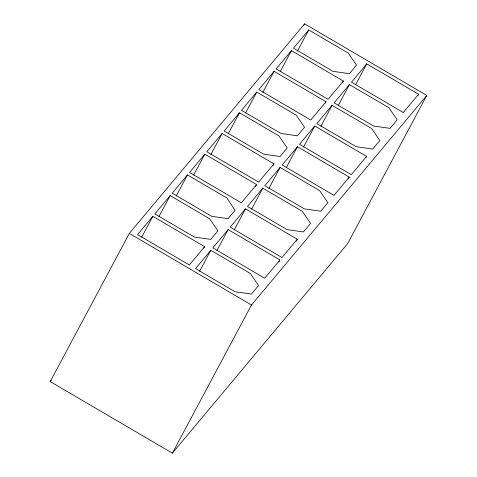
<?xml version="1.0" encoding="UTF-8"?>
<svg xmlns="http://www.w3.org/2000/svg" width="477" height="477" viewBox="0 0 477 477"><rect width="100%" height="100%" fill="white"/><g stroke="black" fill="none" stroke-linecap="round" stroke-linejoin="round"><path stroke-width="0.72" d="M50.222 381.57L129.327 233.426L304.624 23.85L426.778 95.43L347.673 243.574L172.376 453.15L50.222 381.57L51.176 380.431M141.639 237.266L152.819 216.325L204.645 246.692L203.947 247.998M158.966 216.552L170.146 195.612L209.63 218.746L217.894 230.85L210.762 239.382L194.342 237.027L154.858 213.887L170.146 195.612M176.287 195.838L187.473 174.898L226.957 198.033L235.018 210.381L228.084 218.669L211.669 216.314L172.185 193.173L187.473 174.898M193.614 175.125L204.8 154.184L256.62 184.551L241.332 202.826L189.512 172.459L204.8 154.184M210.941 154.411L222.121 133.471L273.947 163.838L272.898 165.799M228.268 133.697L239.448 112.757L278.932 135.891L287.196 147.995L280.065 156.528L263.65 154.172L224.16 131.032L239.448 112.757M245.595 112.983L256.775 92.043L296.259 115.178L304.523 127.281L297.392 135.814L280.971 133.459L241.487 110.318L256.775 92.043M262.916 92.27L274.102 71.329L326.041 101.768L325.344 103.074M303.569 25.818L304.624 23.85M280.243 71.556L291.429 50.616L343.368 81.054L342.319 83.016M297.553 50.866L308.732 29.926L348.234 53.066L356.498 65.17L349.379 73.679L332.964 71.323L293.468 48.177L308.732 29.926M199.63 271.252L210.816 250.306L250.3 273.44L258.564 285.544L251.427 294.076L235.012 291.721L195.528 268.581L210.816 250.306M216.957 250.538L228.137 229.592L279.963 259.959L264.675 278.234L212.855 247.867L228.137 229.592M255.577 186.513L256.274 185.207M234.285 229.825L245.464 208.878L297.29 239.245L296.241 241.207M251.612 209.111L262.791 188.165L302.275 211.299L310.539 223.403L303.408 231.935L286.987 229.58L247.503 206.44L262.791 188.165M268.933 188.397L280.118 167.451L319.602 190.585L327.866 202.689L320.729 211.222L304.314 208.866L264.83 185.726L280.118 167.451M286.26 167.683L297.445 146.737L349.265 177.104L348.216 179.066M303.587 146.97L314.766 126.023L366.592 156.39L365.895 157.702M320.914 126.256L332.093 105.31L371.577 128.444L379.841 140.548L372.71 149.08L356.295 146.725L316.806 123.585L332.093 105.31M338.241 105.542L349.42 84.596L388.904 107.73L397.168 119.834L390.031 128.367L373.616 126.011L334.133 102.871L349.42 84.596M355.562 84.828L366.747 63.882L418.567 94.249L417.87 95.561M172.376 453.15L251.48 305L426.778 95.43M278.914 261.921L279.617 260.615M152.819 216.325L137.531 234.601L189.357 264.968L204.645 246.692M222.121 133.471L206.839 151.746L258.659 182.113L273.947 163.838M274.102 71.329L258.814 89.604L310.754 120.043L326.041 101.768M291.429 50.616L276.141 68.891L328.081 99.329L343.368 81.054M245.464 208.878L230.176 227.153L282.002 257.52L297.29 239.245M297.445 146.737L282.157 165.012L333.978 195.379L349.265 177.104M314.766 126.023L299.484 144.298L351.305 174.665L366.592 156.39M366.747 63.882L351.46 82.157L403.286 112.524L418.567 94.249M129.327 233.426L251.48 305"/></g></svg>
